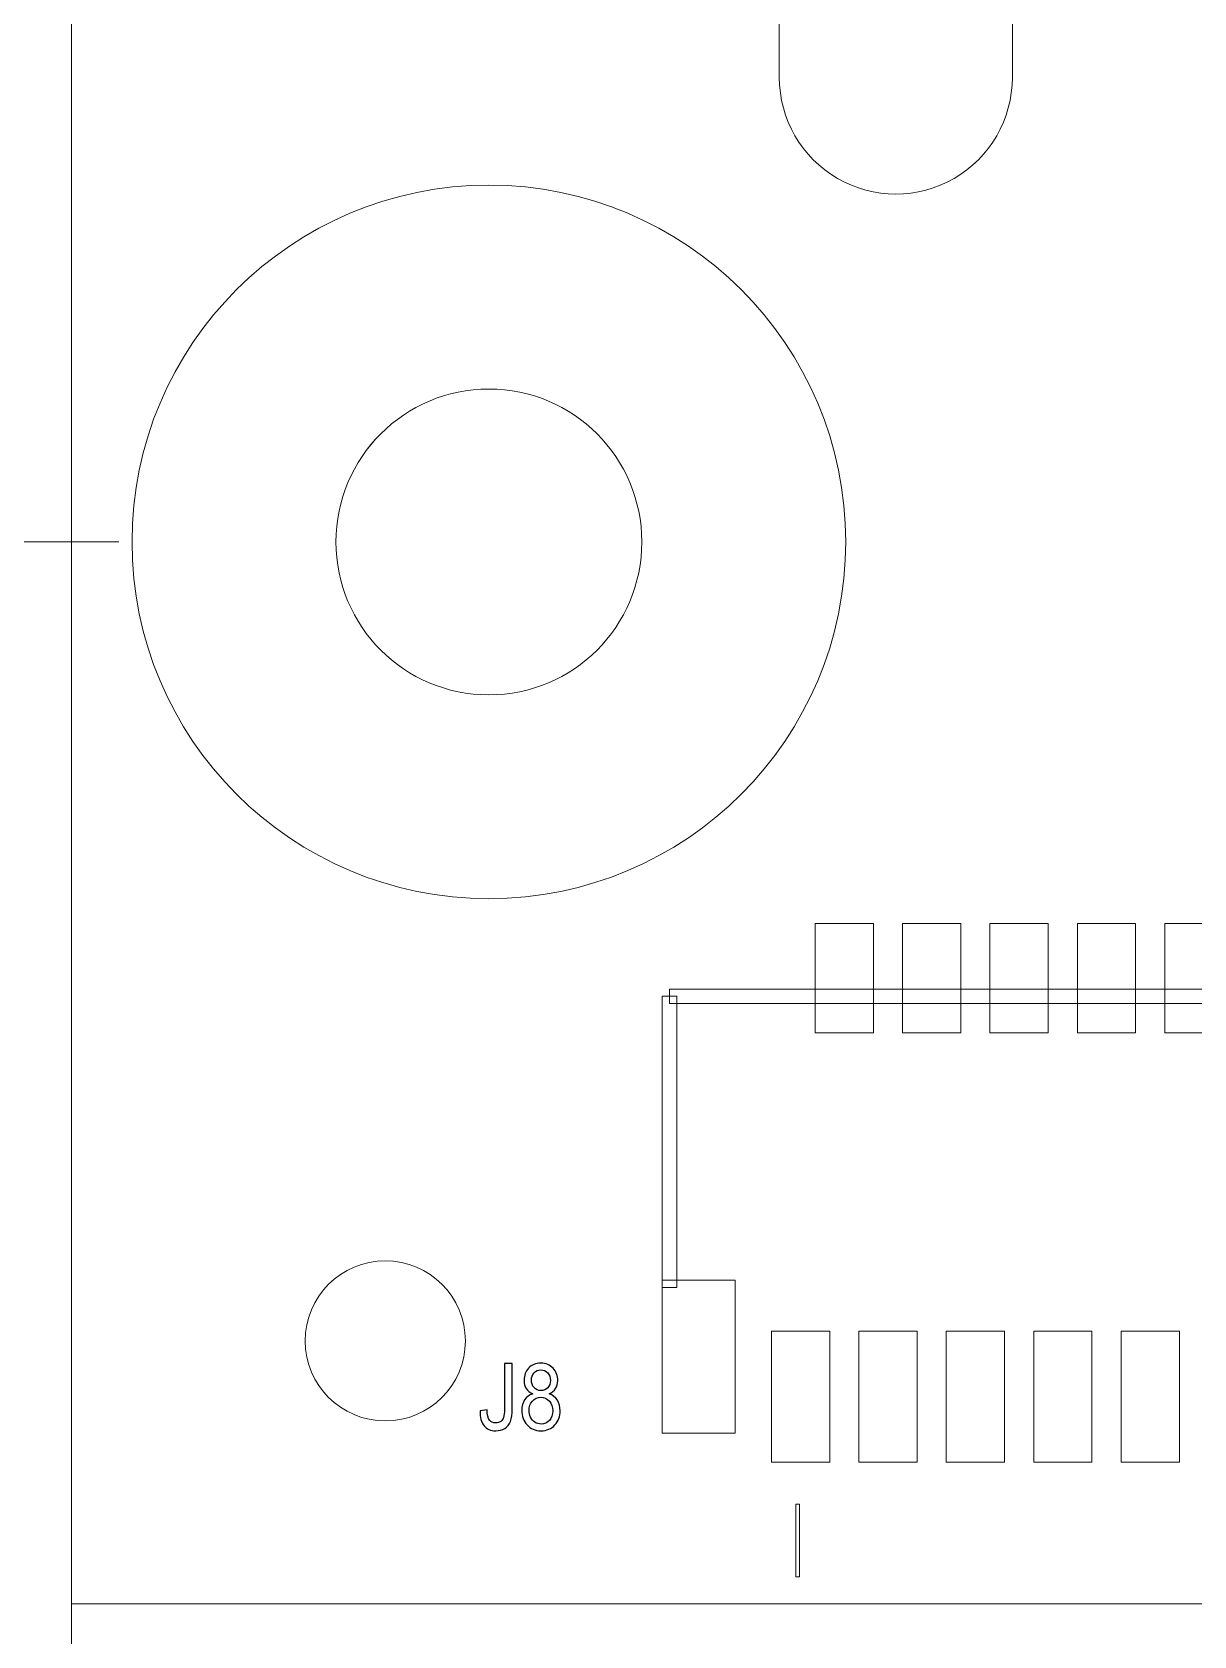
# Model space of a CAD drawing. Header units: millimetres. Extents: x -62 to 58, y -47 to 48.
# Drawn here: x -40.27 to -32.29, y -36.04 to -25.02 of the extents above; entities that cross this region are included whole.
import ezdxf

# ---------------------------------------------------------------- set-up
doc = ezdxf.new("R2010")
doc.units = ezdxf.units.MM
doc.header["$MEASUREMENT"] = 0
for name, color, linetype in [('BG_OUTLINE', 7, 'Continuous'), ('PG_SILKSCREEN_TOP', 7, 'Continuous'), ('PIN_SOLDERMASK_TOP', 7, 'Continuous'), ('RD_SILKSCREEN_TOP', 7, 'Continuous'), ('VC_SOLDERMASK_TOP', 7, 'Continuous')]:
    doc.layers.add(name, color=color, linetype=linetype)

msp = doc.modelspace()

# ---------------------------------------------------------------- linework, layer by layer
at = {"layer": 'BG_OUTLINE', "lineweight": 9}
for points in [[(-39.9999, -35.8165), (-39.9999, -35.8165), (-39.9999, 34.1833), (-39.9999, 34.1833), (-39.9999, 34.1833), (-39.9999, 34.1833), (39.9999, 34.1833), (39.9999, 34.1833), (39.9999, 34.1833), (39.9999, 34.1833), (39.9999, -35.8165), (39.9999, -35.8165), (39.9999, -35.8165), (39.9999, -35.8165), (-39.9999, -35.8165), (-39.9999, -35.8165)], [(-36.0848, -28.5242), (-36.0848, -27.9443), (-36.5549, -27.4742), (-37.1347, -27.4742), (-37.1347, -27.4742), (-37.7146, -27.4741), (-38.1847, -27.9442), (-38.1847, -28.5241), (-38.1847, -28.5241), (-38.1848, -29.104), (-37.7147, -29.5741), (-37.1348, -29.5741), (-37.1348, -29.5741), (-36.5549, -29.5742), (-36.0848, -29.1041), (-36.0848, -28.5242)], [(-36.0848, -28.5242), (-36.0848, -27.9443), (-36.5549, -27.4742), (-37.1347, -27.4742), (-37.1347, -27.4742), (-37.7146, -27.4741), (-38.1847, -27.9442), (-38.1847, -28.5241), (-38.1847, -28.5241), (-38.1848, -29.104), (-37.7147, -29.5741), (-37.1348, -29.5742), (-37.1348, -29.5742), (-36.5549, -29.5742), (-36.0848, -29.1041), (-36.0848, -28.5242)], [(-36.0848, -28.5242), (-36.0848, -27.9443), (-36.5549, -27.4742), (-37.1347, -27.4742), (-37.1347, -27.4742), (-37.7146, -27.4741), (-38.1847, -27.9442), (-38.1847, -28.5241), (-38.1847, -28.5241), (-38.1848, -29.104), (-37.7147, -29.5741), (-37.1348, -29.5742), (-37.1348, -29.5742), (-36.5549, -29.5742), (-36.0848, -29.1041), (-36.0848, -28.5242)], [(-36.0848, -28.5242), (-36.0848, -27.9443), (-36.5549, -27.4742), (-37.1347, -27.4742), (-37.1347, -27.4742), (-37.7146, -27.4742), (-38.1847, -27.9442), (-38.1847, -28.5241), (-38.1847, -28.5241), (-38.1848, -29.104), (-37.7147, -29.5741), (-37.1348, -29.5742), (-37.1348, -29.5742), (-36.5549, -29.5742), (-36.0848, -29.1041), (-36.0848, -28.5242)], [(-36.0848, -28.5242), (-36.0848, -27.9443), (-36.5549, -27.4742), (-37.1347, -27.4742), (-37.1347, -27.4742), (-37.7146, -27.4742), (-38.1847, -27.9442), (-38.1847, -28.5241), (-38.1847, -28.5241), (-38.1848, -29.104), (-37.7147, -29.5741), (-37.1348, -29.5742), (-37.1348, -29.5742), (-36.5549, -29.5742), (-36.0848, -29.1041), (-36.0848, -28.5242)], [(-36.0848, -28.5242), (-36.0848, -27.9443), (-36.5549, -27.4742), (-37.1347, -27.4742), (-37.1347, -27.4742), (-37.7146, -27.4742), (-38.1847, -27.9443), (-38.1847, -28.5241), (-38.1847, -28.5241), (-38.1848, -29.104), (-37.7147, -29.5741), (-37.1348, -29.5742), (-37.1348, -29.5742), (-36.5549, -29.5742), (-36.0848, -29.1041), (-36.0848, -28.5242)], [(-36.0848, -28.5242), (-36.0848, -27.9443), (-36.5549, -27.4742), (-37.1347, -27.4742), (-37.1347, -27.4742), (-37.7146, -27.4742), (-38.1847, -27.9443), (-38.1847, -28.5241), (-38.1847, -28.5241), (-38.1848, -29.104), (-37.7147, -29.5741), (-37.1348, -29.5742), (-37.1348, -29.5742), (-36.5549, -29.5742), (-36.0848, -29.1041), (-36.0848, -28.5242)], [(-36.0848, -28.5242), (-36.0848, -27.9443), (-36.5549, -27.4742), (-37.1347, -27.4742), (-37.1347, -27.4742), (-37.7146, -27.4742), (-38.1847, -27.9443), (-38.1847, -28.5241), (-38.1847, -28.5241), (-38.1848, -29.104), (-37.7147, -29.5741), (-37.1348, -29.5742), (-37.1348, -29.5742), (-36.5549, -29.5742), (-36.0848, -29.1041), (-36.0848, -28.5242)], [(-36.0848, -28.5242), (-36.0848, -27.9443), (-36.5549, -27.4742), (-37.1347, -27.4742), (-37.1347, -27.4742), (-37.7146, -27.4742), (-38.1847, -27.9443), (-38.1847, -28.5241), (-38.1847, -28.5241), (-38.1848, -29.104), (-37.7147, -29.5741), (-37.1348, -29.5742), (-37.1348, -29.5742), (-36.5549, -29.5742), (-36.0848, -29.1041), (-36.0848, -28.5242)], [(-36.0848, -28.5242), (-36.0848, -27.9443), (-36.5549, -27.4742), (-37.1347, -27.4742), (-37.1347, -27.4742), (-37.7146, -27.4742), (-38.1847, -27.9443), (-38.1847, -28.5241), (-38.1847, -28.5241), (-38.1848, -29.104), (-37.7147, -29.5742), (-37.1348, -29.5742), (-37.1348, -29.5742), (-36.5549, -29.5742), (-36.0848, -29.1041), (-36.0848, -28.5242)], [(-36.0848, -28.5242), (-36.0848, -27.9443), (-36.5549, -27.4742), (-37.1347, -27.4742), (-37.1347, -27.4742), (-37.7146, -27.4742), (-38.1847, -27.9443), (-38.1847, -28.5242), (-38.1847, -28.5242), (-38.1848, -29.104), (-37.7147, -29.5742), (-37.1348, -29.5742), (-37.1348, -29.5742), (-36.5549, -29.5742), (-36.0848, -29.1041), (-36.0848, -28.5242)], [(-36.0848, -28.5242), (-36.0848, -27.9443), (-36.5549, -27.4742), (-37.1347, -27.4742), (-37.1347, -27.4742), (-37.7146, -27.4742), (-38.1847, -27.9443), (-38.1847, -28.5242), (-38.1847, -28.5242), (-38.1848, -29.104), (-37.7147, -29.5742), (-37.1348, -29.5742), (-37.1348, -29.5742), (-36.5549, -29.5742), (-36.0848, -29.1041), (-36.0848, -28.5242)], [(-36.0848, -28.5242), (-36.0848, -27.9443), (-36.5549, -27.4742), (-37.1347, -27.4742), (-37.1347, -27.4742), (-37.7146, -27.4742), (-38.1847, -27.9443), (-38.1847, -28.5242), (-38.1847, -28.5242), (-38.1848, -29.104), (-37.7147, -29.5742), (-37.1348, -29.5742), (-37.1348, -29.5742), (-36.5549, -29.5742), (-36.0848, -29.1041), (-36.0848, -28.5242)], [(-36.0848, -28.5242), (-36.0848, -27.9443), (-36.5549, -27.4742), (-37.1347, -27.4742), (-37.1347, -27.4742), (-37.7146, -27.4742), (-38.1847, -27.9443), (-38.1847, -28.5242), (-38.1847, -28.5242), (-38.1848, -29.104), (-37.7147, -29.5742), (-37.1348, -29.5742), (-37.1348, -29.5742), (-36.5549, -29.5742), (-36.0848, -29.1041), (-36.0848, -28.5242)], [(-36.0848, -28.5242), (-36.0848, -27.9443), (-36.5549, -27.4742), (-37.1347, -27.4742), (-37.1347, -27.4742), (-37.7146, -27.4742), (-38.1847, -27.9443), (-38.1847, -28.5242), (-38.1847, -28.5242), (-38.1848, -29.104), (-37.7147, -29.5742), (-37.1348, -29.5742), (-37.1348, -29.5742), (-36.5549, -29.5742), (-36.0848, -29.1041), (-36.0848, -28.5242)], [(-36.0848, -28.5242), (-36.0848, -27.9443), (-36.5549, -27.4742), (-37.1347, -27.4742), (-37.1347, -27.4742), (-37.7146, -27.4742), (-38.1847, -27.9443), (-38.1847, -28.5242), (-38.1847, -28.5242), (-38.1848, -29.104), (-37.7147, -29.5742), (-37.1348, -29.5742), (-37.1348, -29.5742), (-36.5549, -29.5742), (-36.0848, -29.1041), (-36.0848, -28.5242)], [(-36.0848, -28.5242), (-36.0848, -27.9443), (-36.5549, -27.4742), (-37.1347, -27.4742), (-37.1347, -27.4742), (-37.7146, -27.4742), (-38.1847, -27.9443), (-38.1847, -28.5242), (-38.1847, -28.5242), (-38.1848, -29.1041), (-37.7147, -29.5742), (-37.1348, -29.5742), (-37.1348, -29.5742), (-36.5549, -29.5742), (-36.0848, -29.1041), (-36.0848, -28.5242)], [(-36.0848, -28.5242), (-36.0848, -27.9443), (-36.5549, -27.4742), (-37.1347, -27.4742), (-37.1347, -27.4742), (-37.7146, -27.4742), (-38.1847, -27.9443), (-38.1847, -28.5242), (-38.1847, -28.5242), (-38.1848, -29.1041), (-37.7147, -29.5742), (-37.1348, -29.5742), (-37.1348, -29.5742), (-36.5549, -29.5742), (-36.0848, -29.1041), (-36.0848, -28.5242)], [(-36.0848, -28.5242), (-36.0848, -27.9443), (-36.5549, -27.4742), (-37.1347, -27.4742), (-37.1347, -27.4742), (-37.7146, -27.4742), (-38.1847, -27.9443), (-38.1847, -28.5242), (-38.1847, -28.5242), (-38.1848, -29.1041), (-37.7147, -29.5742), (-37.1348, -29.5742), (-37.1348, -29.5742), (-36.5549, -29.5742), (-36.0848, -29.1041), (-36.0848, -28.5242)], [(-36.0848, -28.5242), (-36.0848, -27.9443), (-36.5549, -27.4742), (-37.1347, -27.4742), (-37.1347, -27.4742), (-37.7146, -27.4742), (-38.1847, -27.9443), (-38.1847, -28.5242), (-38.1847, -28.5242), (-38.1848, -29.1041), (-37.7147, -29.5742), (-37.1348, -29.5742), (-37.1348, -29.5742), (-36.5549, -29.5742), (-36.0848, -29.1041), (-36.0848, -28.5242)], [(-36.0848, -28.5242), (-36.0848, -27.9443), (-36.5549, -27.4742), (-37.1347, -27.4742), (-37.1347, -27.4742), (-37.7146, -27.4742), (-38.1847, -27.9443), (-38.1847, -28.5242), (-38.1847, -28.5242), (-38.1848, -29.1041), (-37.7147, -29.5742), (-37.1348, -29.5742), (-37.1348, -29.5742), (-36.5549, -29.5742), (-36.0848, -29.1041), (-36.0848, -28.5242)]]:
    msp.add_open_spline(points, degree=3, knots=[0, 0, 0, 0, 0.25, 0.25, 0.25, 0.25, 0.5, 0.5, 0.5, 0.5, 0.75, 0.75, 0.75, 0.75, 1, 1, 1, 1], dxfattribs=at)
at = {"layer": 'BG_OUTLINE', "lineweight": 20}
for points in [[(-39.9999, 21.2812), (-39.9999, 21.2812), (-39.9999, -47.0467), (-39.9999, -47.0467)], [(-39.6747, -28.5241), (-39.6747, -28.5241), (-51.1162, -28.5241), (-51.1162, -28.5241)]]:
    msp.add_open_spline(points, degree=3, dxfattribs=at)
at = {"layer": 'BG_OUTLINE', "lineweight": 9}
for points in [[(-37.1347, -27.4742), (-37.1347, -27.4742), (-37.1347, -27.4742), (-37.1347, -27.4742)], [(-38.1847, -28.5241), (-38.1847, -28.5241), (-38.1847, -28.5242), (-38.1847, -28.5242)], [(-36.0848, -28.5242), (-36.0848, -28.5242), (-36.0848, -28.5242), (-36.0848, -28.5242)], [(-36.0848, -28.5242), (-36.0848, -28.5242), (-36.0848, -28.5242), (-36.0848, -28.5242)], [(-37.1348, -29.5741), (-37.1348, -29.5741), (-37.1348, -29.5742), (-37.1348, -29.5742)]]:
    msp.add_open_spline(points, degree=3, dxfattribs=at)
at = {"layer": 'PG_SILKSCREEN_TOP', "lineweight": 9}
for points in [[(-35.8943, -31.6945), (-35.8943, -31.6945), (-35.8943, -31.5945), (-35.8943, -31.5945), (-35.8943, -31.5945), (-35.8943, -31.5945), (-26.8944, -31.5945), (-26.8944, -31.5945), (-26.8944, -31.5945), (-26.8944, -31.5945), (-26.8944, -31.6945), (-26.8944, -31.6945), (-26.8944, -31.6945), (-26.8944, -31.6945), (-35.8943, -31.6945), (-35.8943, -31.6945)], [(-35.8443, -33.6446), (-35.8443, -33.6446), (-35.9443, -33.6446), (-35.9443, -33.6446), (-35.9443, -33.6446), (-35.9443, -33.6446), (-35.9443, -31.6445), (-35.9443, -31.6445), (-35.9443, -31.6445), (-35.9443, -31.6445), (-35.8443, -31.6445), (-35.8443, -31.6445), (-35.8443, -31.6445), (-35.8443, -31.6445), (-35.8443, -33.6446), (-35.8443, -33.6446)], [(-35.0266, -35.6321), (-35.0266, -35.6321), (-35.0266, -35.1322), (-35.0266, -35.1322), (-35.0266, -35.1322), (-35.0266, -35.1322), (-35.0012, -35.1322), (-35.0012, -35.1322), (-35.0012, -35.1322), (-35.0012, -35.1322), (-35.0012, -35.6321), (-35.0012, -35.6321), (-35.0012, -35.6321), (-35.0012, -35.6321), (-35.0266, -35.6321), (-35.0266, -35.6321)]]:
    msp.add_open_spline(points, degree=3, knots=[0, 0, 0, 0, 0.25, 0.25, 0.25, 0.25, 0.5, 0.5, 0.5, 0.5, 0.75, 0.75, 0.75, 0.75, 1, 1, 1, 1], dxfattribs=at)
at = {"layer": 'PIN_SOLDERMASK_TOP', "lineweight": 9}
for points, knots in [([(-35.1407, -25.3349), (-35.1407, -25.3349), (-35.1407, -24.8349), (-35.1407, -24.8349), (-35.1407, -24.8349), (-35.1407, -24.5491), (-34.9883, -24.285), (-34.7407, -24.1421), (-34.7407, -24.1421), (-34.4932, -23.9992), (-34.1883, -23.9992), (-33.9408, -24.1421), (-33.9408, -24.1421), (-33.6932, -24.285), (-33.5408, -24.5491), (-33.5408, -24.8349), (-33.5408, -24.8349), (-33.5408, -24.8349), (-33.5408, -25.3349), (-33.5408, -25.3349), (-33.5408, -25.3349), (-33.5408, -25.6208), (-33.6932, -25.8849), (-33.9408, -26.0278), (-33.9408, -26.0278), (-34.1883, -26.1707), (-34.4932, -26.1707), (-34.7407, -26.0278), (-34.7407, -26.0278), (-34.9883, -25.8849), (-35.1407, -25.6208), (-35.1407, -25.3349)], [0, 0, 0, 0, 0.125, 0.125, 0.125, 0.125, 0.25, 0.25, 0.25, 0.25, 0.375, 0.375, 0.375, 0.375, 0.5, 0.5, 0.5, 0.5, 0.625, 0.625, 0.625, 0.625, 0.75, 0.75, 0.75, 0.75, 0.875, 0.875, 0.875, 0.875, 1, 1, 1, 1]), ([(-34.8943, -31.8946), (-34.8943, -31.8946), (-34.8943, -31.1445), (-34.8943, -31.1445), (-34.8943, -31.1445), (-34.8943, -31.1445), (-34.4943, -31.1445), (-34.4943, -31.1445), (-34.4943, -31.1445), (-34.4943, -31.1445), (-34.4943, -31.8946), (-34.4943, -31.8946), (-34.4943, -31.8946), (-34.4943, -31.8946), (-34.8943, -31.8946), (-34.8943, -31.8946)], [0, 0, 0, 0, 0.25, 0.25, 0.25, 0.25, 0.5, 0.5, 0.5, 0.5, 0.75, 0.75, 0.75, 0.75, 1, 1, 1, 1]), ([(-34.2943, -31.8946), (-34.2943, -31.8946), (-34.2943, -31.1445), (-34.2943, -31.1445), (-34.2943, -31.1445), (-34.2943, -31.1445), (-33.8943, -31.1445), (-33.8943, -31.1445), (-33.8943, -31.1445), (-33.8943, -31.1445), (-33.8943, -31.8946), (-33.8943, -31.8946), (-33.8943, -31.8946), (-33.8943, -31.8946), (-34.2943, -31.8946), (-34.2943, -31.8946)], [0, 0, 0, 0, 0.25, 0.25, 0.25, 0.25, 0.5, 0.5, 0.5, 0.5, 0.75, 0.75, 0.75, 0.75, 1, 1, 1, 1]), ([(-33.6943, -31.8946), (-33.6943, -31.8946), (-33.6943, -31.1445), (-33.6943, -31.1445), (-33.6943, -31.1445), (-33.6943, -31.1445), (-33.2943, -31.1445), (-33.2943, -31.1445), (-33.2943, -31.1445), (-33.2943, -31.1445), (-33.2943, -31.8946), (-33.2943, -31.8946), (-33.2943, -31.8946), (-33.2943, -31.8946), (-33.6943, -31.8946), (-33.6943, -31.8946)], [0, 0, 0, 0, 0.25, 0.25, 0.25, 0.25, 0.5, 0.5, 0.5, 0.5, 0.75, 0.75, 0.75, 0.75, 1, 1, 1, 1]), ([(-33.0943, -31.8946), (-33.0943, -31.8946), (-33.0943, -31.1445), (-33.0943, -31.1445), (-33.0943, -31.1445), (-33.0943, -31.1445), (-32.6943, -31.1445), (-32.6943, -31.1445), (-32.6943, -31.1445), (-32.6943, -31.1445), (-32.6943, -31.8946), (-32.6943, -31.8946), (-32.6943, -31.8946), (-32.6943, -31.8946), (-33.0943, -31.8946), (-33.0943, -31.8946)], [0, 0, 0, 0, 0.25, 0.25, 0.25, 0.25, 0.5, 0.5, 0.5, 0.5, 0.75, 0.75, 0.75, 0.75, 1, 1, 1, 1]), ([(-32.4943, -31.8946), (-32.4943, -31.8946), (-32.4943, -31.1445), (-32.4943, -31.1445), (-32.4943, -31.1445), (-32.4943, -31.1445), (-32.0943, -31.1445), (-32.0943, -31.1445), (-32.0943, -31.1445), (-32.0943, -31.1445), (-32.0943, -31.8946), (-32.0943, -31.8946), (-32.0943, -31.8946), (-32.0943, -31.8946), (-32.4943, -31.8946), (-32.4943, -31.8946)], [0, 0, 0, 0, 0.25, 0.25, 0.25, 0.25, 0.5, 0.5, 0.5, 0.5, 0.75, 0.75, 0.75, 0.75, 1, 1, 1, 1]), ([(-37.296, -34.0106), (-37.296, -33.7068), (-37.5422, -33.4606), (-37.8459, -33.4606), (-37.8459, -33.4606), (-38.1497, -33.4606), (-38.3959, -33.7068), (-38.3959, -34.0105), (-38.3959, -34.0105), (-38.3959, -34.3143), (-38.1497, -34.5605), (-37.846, -34.5605), (-37.846, -34.5605), (-37.5422, -34.5606), (-37.296, -34.3143), (-37.296, -34.0106)], [0, 0, 0, 0, 0.25, 0.25, 0.25, 0.25, 0.5, 0.5, 0.5, 0.5, 0.75, 0.75, 0.75, 0.75, 1, 1, 1, 1]), ([(-35.9444, -34.6446), (-35.9444, -34.6446), (-35.9444, -33.5945), (-35.9444, -33.5945), (-35.9444, -33.5945), (-35.9444, -33.5945), (-35.4444, -33.5945), (-35.4444, -33.5945), (-35.4444, -33.5945), (-35.4444, -33.5945), (-35.4444, -34.6446), (-35.4444, -34.6446), (-35.4444, -34.6446), (-35.4444, -34.6446), (-35.9444, -34.6446), (-35.9444, -34.6446)], [0, 0, 0, 0, 0.25, 0.25, 0.25, 0.25, 0.5, 0.5, 0.5, 0.5, 0.75, 0.75, 0.75, 0.75, 1, 1, 1, 1]), ([(-35.1943, -34.8446), (-35.1943, -34.8446), (-35.1943, -33.9446), (-35.1943, -33.9446), (-35.1943, -33.9446), (-35.1943, -33.9446), (-34.7943, -33.9446), (-34.7943, -33.9446), (-34.7943, -33.9446), (-34.7943, -33.9446), (-34.7943, -34.8446), (-34.7943, -34.8446), (-34.7943, -34.8446), (-34.7943, -34.8446), (-35.1943, -34.8446), (-35.1943, -34.8446)], [0, 0, 0, 0, 0.25, 0.25, 0.25, 0.25, 0.5, 0.5, 0.5, 0.5, 0.75, 0.75, 0.75, 0.75, 1, 1, 1, 1]), ([(-34.5943, -34.8446), (-34.5943, -34.8446), (-34.5943, -33.9446), (-34.5943, -33.9446), (-34.5943, -33.9446), (-34.5943, -33.9446), (-34.1943, -33.9446), (-34.1943, -33.9446), (-34.1943, -33.9446), (-34.1943, -33.9446), (-34.1943, -34.8446), (-34.1943, -34.8446), (-34.1943, -34.8446), (-34.1943, -34.8446), (-34.5943, -34.8446), (-34.5943, -34.8446)], [0, 0, 0, 0, 0.25, 0.25, 0.25, 0.25, 0.5, 0.5, 0.5, 0.5, 0.75, 0.75, 0.75, 0.75, 1, 1, 1, 1]), ([(-33.9943, -34.8446), (-33.9943, -34.8446), (-33.9943, -33.9446), (-33.9943, -33.9446), (-33.9943, -33.9446), (-33.9943, -33.9446), (-33.5943, -33.9446), (-33.5943, -33.9446), (-33.5943, -33.9446), (-33.5943, -33.9446), (-33.5943, -34.8446), (-33.5943, -34.8446), (-33.5943, -34.8446), (-33.5943, -34.8446), (-33.9943, -34.8446), (-33.9943, -34.8446)], [0, 0, 0, 0, 0.25, 0.25, 0.25, 0.25, 0.5, 0.5, 0.5, 0.5, 0.75, 0.75, 0.75, 0.75, 1, 1, 1, 1]), ([(-33.3943, -34.8446), (-33.3943, -34.8446), (-33.3943, -33.9446), (-33.3943, -33.9446), (-33.3943, -33.9446), (-33.3943, -33.9446), (-32.9943, -33.9446), (-32.9943, -33.9446), (-32.9943, -33.9446), (-32.9943, -33.9446), (-32.9943, -34.8446), (-32.9943, -34.8446), (-32.9943, -34.8446), (-32.9943, -34.8446), (-33.3943, -34.8446), (-33.3943, -34.8446)], [0, 0, 0, 0, 0.25, 0.25, 0.25, 0.25, 0.5, 0.5, 0.5, 0.5, 0.75, 0.75, 0.75, 0.75, 1, 1, 1, 1]), ([(-32.7943, -34.8446), (-32.7943, -34.8446), (-32.7943, -33.9446), (-32.7943, -33.9446), (-32.7943, -33.9446), (-32.7943, -33.9446), (-32.3943, -33.9446), (-32.3943, -33.9446), (-32.3943, -33.9446), (-32.3943, -33.9446), (-32.3943, -34.8446), (-32.3943, -34.8446), (-32.3943, -34.8446), (-32.3943, -34.8446), (-32.7943, -34.8446), (-32.7943, -34.8446)], [0, 0, 0, 0, 0.25, 0.25, 0.25, 0.25, 0.5, 0.5, 0.5, 0.5, 0.75, 0.75, 0.75, 0.75, 1, 1, 1, 1])]:
    msp.add_open_spline(points, degree=3, knots=knots, dxfattribs=at)
at = {"layer": 'RD_SILKSCREEN_TOP', "color": 142}
for points, knots in [([(-37.1949, -34.4912), (-37.1949, -34.4912), (-37.1471, -34.4838), (-37.1471, -34.4838), (-37.1471, -34.4838), (-37.1459, -34.5185), (-37.1402, -34.5423), (-37.13, -34.5551), (-37.13, -34.5551), (-37.1197, -34.5679), (-37.1057, -34.5743), (-37.0877, -34.5743), (-37.0877, -34.5743), (-37.0743, -34.5743), (-37.0629, -34.5709), (-37.0533, -34.5639), (-37.0533, -34.5639), (-37.0436, -34.557), (-37.037, -34.5476), (-37.0334, -34.5357), (-37.0334, -34.5357), (-37.0297, -34.5238), (-37.0279, -34.5048), (-37.0279, -34.4788), (-37.0279, -34.4788), (-37.0279, -34.4788), (-37.0279, -34.1656), (-37.0279, -34.1656), (-37.0279, -34.1656), (-37.0279, -34.1656), (-36.975, -34.1656), (-36.975, -34.1656), (-36.975, -34.1656), (-36.975, -34.1656), (-36.975, -34.4754), (-36.975, -34.4754), (-36.975, -34.4754), (-36.975, -34.5134), (-36.979, -34.5429), (-36.9871, -34.5638), (-36.9871, -34.5638), (-36.9952, -34.5846), (-37.0081, -34.6005), (-37.0256, -34.6115), (-37.0256, -34.6115), (-37.0432, -34.6224), (-37.0638, -34.6279), (-37.0874, -34.6279), (-37.0874, -34.6279), (-37.1226, -34.6279), (-37.1493, -34.6165), (-37.1681, -34.5935), (-37.1681, -34.5935), (-37.1867, -34.5706), (-37.1956, -34.5365), (-37.1949, -34.4912)], [0, 0, 0, 0, 0.0714286, 0.0714286, 0.0714286, 0.0714286, 0.1428571, 0.1428571, 0.1428571, 0.1428571, 0.2142857, 0.2142857, 0.2142857, 0.2142857, 0.2857143, 0.2857143, 0.2857143, 0.2857143, 0.3571429, 0.3571429, 0.3571429, 0.3571429, 0.4285714, 0.4285714, 0.4285714, 0.4285714, 0.5, 0.5, 0.5, 0.5, 0.5714286, 0.5714286, 0.5714286, 0.5714286, 0.6428571, 0.6428571, 0.6428571, 0.6428571, 0.7142857, 0.7142857, 0.7142857, 0.7142857, 0.7857143, 0.7857143, 0.7857143, 0.7857143, 0.8571429, 0.8571429, 0.8571429, 0.8571429, 0.9285714, 0.9285714, 0.9285714, 0.9285714, 1, 1, 1, 1]), ([(-36.8328, -34.3737), (-36.8532, -34.3652), (-36.8682, -34.3532), (-36.8782, -34.3374), (-36.8782, -34.3374), (-36.888, -34.3218), (-36.8929, -34.3029), (-36.8929, -34.281), (-36.8929, -34.281), (-36.8929, -34.2479), (-36.8824, -34.2202), (-36.8615, -34.1976), (-36.8615, -34.1976), (-36.8405, -34.1751), (-36.8128, -34.1637), (-36.778, -34.1637), (-36.778, -34.1637), (-36.7431, -34.1637), (-36.7149, -34.1753), (-36.6936, -34.1983), (-36.6936, -34.1983), (-36.6724, -34.2214), (-36.6618, -34.2495), (-36.6618, -34.2826), (-36.6618, -34.2826), (-36.6618, -34.3037), (-36.6666, -34.322), (-36.6763, -34.3376), (-36.6763, -34.3376), (-36.6861, -34.3532), (-36.7008, -34.3652), (-36.7207, -34.3737), (-36.7207, -34.3737), (-36.6962, -34.3828), (-36.6775, -34.3974), (-36.6646, -34.4177), (-36.6646, -34.4177), (-36.6518, -34.438), (-36.6454, -34.4622), (-36.6454, -34.4902), (-36.6454, -34.4902), (-36.6454, -34.5292), (-36.6575, -34.5618), (-36.6816, -34.5882), (-36.6816, -34.5882), (-36.7059, -34.6147), (-36.7377, -34.6279), (-36.7772, -34.6279), (-36.7772, -34.6279), (-36.8167, -34.6279), (-36.8484, -34.6147), (-36.8726, -34.5881), (-36.8726, -34.5881), (-36.8968, -34.5616), (-36.909, -34.5284), (-36.909, -34.4888), (-36.909, -34.4888), (-36.909, -34.4592), (-36.9024, -34.4345), (-36.8891, -34.4145), (-36.8891, -34.4145), (-36.876, -34.3946), (-36.8572, -34.3809), (-36.8328, -34.3737)], [0, 0, 0, 0, 0.0625, 0.0625, 0.0625, 0.0625, 0.125, 0.125, 0.125, 0.125, 0.1875, 0.1875, 0.1875, 0.1875, 0.25, 0.25, 0.25, 0.25, 0.3125, 0.3125, 0.3125, 0.3125, 0.375, 0.375, 0.375, 0.375, 0.4375, 0.4375, 0.4375, 0.4375, 0.5, 0.5, 0.5, 0.5, 0.5625, 0.5625, 0.5625, 0.5625, 0.625, 0.625, 0.625, 0.625, 0.6875, 0.6875, 0.6875, 0.6875, 0.75, 0.75, 0.75, 0.75, 0.8125, 0.8125, 0.8125, 0.8125, 0.875, 0.875, 0.875, 0.875, 0.9375, 0.9375, 0.9375, 0.9375, 1, 1, 1, 1]), ([(-36.8426, -34.2791), (-36.8426, -34.3006), (-36.8365, -34.3182), (-36.8244, -34.3318), (-36.8244, -34.3318), (-36.8122, -34.3455), (-36.7963, -34.3523), (-36.7769, -34.3523), (-36.7769, -34.3523), (-36.758, -34.3523), (-36.7425, -34.3456), (-36.7303, -34.332), (-36.7303, -34.332), (-36.7182, -34.3185), (-36.7123, -34.3019), (-36.7123, -34.2823), (-36.7123, -34.2823), (-36.7123, -34.2617), (-36.7184, -34.2446), (-36.7309, -34.2306), (-36.7309, -34.2306), (-36.7434, -34.2167), (-36.7589, -34.2097), (-36.7774, -34.2097), (-36.7774, -34.2097), (-36.7962, -34.2097), (-36.8117, -34.2166), (-36.8242, -34.2301), (-36.8242, -34.2301), (-36.8365, -34.2438), (-36.8426, -34.2602), (-36.8426, -34.2791)], [0, 0, 0, 0, 0.125, 0.125, 0.125, 0.125, 0.25, 0.25, 0.25, 0.25, 0.375, 0.375, 0.375, 0.375, 0.5, 0.5, 0.5, 0.5, 0.625, 0.625, 0.625, 0.625, 0.75, 0.75, 0.75, 0.75, 0.875, 0.875, 0.875, 0.875, 1, 1, 1, 1]), ([(-36.8585, -34.4891), (-36.8585, -34.5049), (-36.8551, -34.5204), (-36.8485, -34.5352), (-36.8485, -34.5352), (-36.8419, -34.5501), (-36.8321, -34.5617), (-36.8189, -34.5698), (-36.8189, -34.5698), (-36.8058, -34.578), (-36.7917, -34.5821), (-36.7766, -34.5821), (-36.7766, -34.5821), (-36.7531, -34.5821), (-36.7338, -34.5735), (-36.7186, -34.5563), (-36.7186, -34.5563), (-36.7032, -34.5391), (-36.6956, -34.5173), (-36.6956, -34.4909), (-36.6956, -34.4909), (-36.6956, -34.464), (-36.7034, -34.4418), (-36.7192, -34.4242), (-36.7192, -34.4242), (-36.7349, -34.4066), (-36.7546, -34.3978), (-36.7783, -34.3978), (-36.7783, -34.3978), (-36.8014, -34.3978), (-36.8205, -34.4065), (-36.8357, -34.4239), (-36.8357, -34.4239), (-36.8508, -34.4413), (-36.8585, -34.463), (-36.8585, -34.4891)], [0, 0, 0, 0, 0.1111111, 0.1111111, 0.1111111, 0.1111111, 0.2222222, 0.2222222, 0.2222222, 0.2222222, 0.3333333, 0.3333333, 0.3333333, 0.3333333, 0.4444444, 0.4444444, 0.4444444, 0.4444444, 0.5555556, 0.5555556, 0.5555556, 0.5555556, 0.6666667, 0.6666667, 0.6666667, 0.6666667, 0.7777778, 0.7777778, 0.7777778, 0.7777778, 0.8888889, 0.8888889, 0.8888889, 0.8888889, 1, 1, 1, 1])]:
    msp.add_open_spline(points, degree=3, knots=knots, dxfattribs=at)
at = {"layer": 'VC_SOLDERMASK_TOP', "lineweight": 9}
msp.add_open_spline([(-34.6848, -28.5242), (-34.6848, -27.1711), (-35.7817, -26.0742), (-37.1347, -26.0742), (-37.1347, -26.0742), (-38.4878, -26.0742), (-39.5847, -27.171), (-39.5847, -28.5241), (-39.5847, -28.5241), (-39.5847, -29.8772), (-38.4879, -30.9741), (-37.1348, -30.9741), (-37.1348, -30.9741), (-35.7817, -30.9742), (-34.6848, -29.8773), (-34.6848, -28.5242)], degree=3, knots=[0, 0, 0, 0, 0.25, 0.25, 0.25, 0.25, 0.5, 0.5, 0.5, 0.5, 0.75, 0.75, 0.75, 0.75, 1, 1, 1, 1], dxfattribs=at)

doc.saveas('drawing.dxf')
